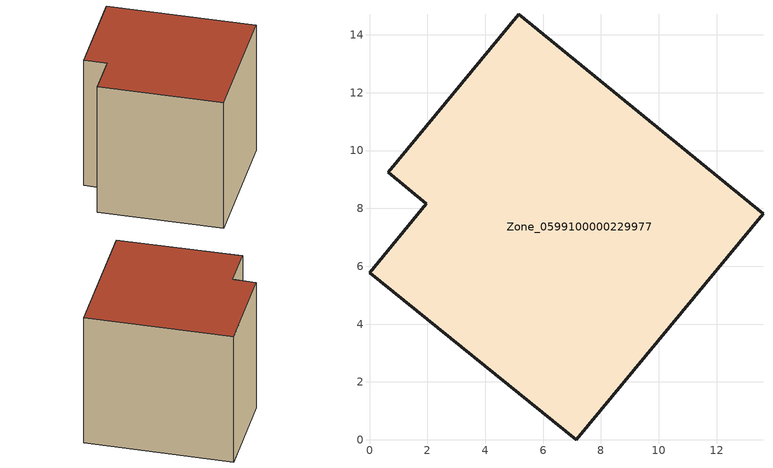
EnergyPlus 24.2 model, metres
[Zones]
Zone_0599100000229977
 floor ground (C_G): 0,5.78 1.97,8.16 0.65,9.25 5.16,14.71 13.6,7.82 7.15,0 z0
 wall outside (C_F): 1.97,8.16 0,5.78 7.15,0 13.6,7.82 5.16,14.71 0.65,9.25 1.97,8.16 z0:10.68
 roof outside (C_R): 5.16,14.71 0.65,9.25 1.97,8.16 0,5.78 7.15,0 13.6,7.82 z10.68
[BUILDING]
Pand.0599100000229977: North Axis=0; Terrain=City; Loads Convergence Tolerance Value=0.04; Temperature Convergence Tolerance Value=0.4; Solar Distribution=FullExterior; Maximum Number of Warmup Days=25; Minimum Number of Warmup Days=1
[Site:Location]
Rotterdam.The.Hague.AP_ZH_NLD Design_Conditions: Latitude=51.96; Longitude=4.45; Time Zone=1; Elevation=-4.5
[SITE:GROUNDTEMPERATURE:BUILDINGSURFACE]
18, 18, 18, 18, 18, 18, 18, 18, 18, 18, 18, 18
[MATERIAL] Thermal Absorptance=0.9; Solar Absorptance=0.7; Visible Absorptance=0.7
Name | Roughness | Thickness | Conductivity | Density | Specific Heat
G.TI.1965-1974 | MediumSmooth | 0.15 | 0.882353 | 540 | 1210
F.TI.1965-1974 | Rough | 0.3 | 0.697674 | 1920 | 840
R.TI.1965-1974 | MediumRough | 0.2 | 0.232558 | 1500 | 1000
[CONSTRUCTION]
C_G: G.TI.1965-1974
C_F: F.TI.1965-1974
C_R: R.TI.1965-1974
[ZONE]
Zone_0599100000229977: Type=1; Multiplier=1; Ceiling Height=Autocalculate; Volume=Autocalculate; Floor Area=autocalculate; Part of Total Floor Area=Yes
[ZONEINFILTRATION:DESIGNFLOWRATE]
Infil_Zone_0599100000229977: Zone or ZoneList or Space or SpaceList=Zone_0599100000229977; Schedule=AlwaysOn; Design Flow Rate Calculation Method=Flow/Area; Flow Rate per Floor Area=0.003; Constant Term Coefficient=1; Temperature Term Coefficient=0; Velocity Term Coefficient=0; Velocity Squared Term Coefficient=0
[HVACTEMPLATE:ZONE:IDEALLOADSAIRSYSTEM]
Zone_0599100000229977: Maximum Heating Supply Air Temperature=50; Minimum Cooling Supply Air Temperature=13; Maximum Heating Supply Air Humidity Ratio=0.0156; Minimum Cooling Supply Air Humidity Ratio=0.0077; Heating Limit=NoLimit; Cooling Limit=NoLimit; Dehumidification Control Type=ConstantSensibleHeatRatio; Cooling Sensible Heat Ratio=0.7; Dehumidification Setpoint=60; Humidification Control Type=None; Humidification Setpoint=30; Outdoor Air Method=None; Outdoor Air Flow Rate per Person=0.00944; Outdoor Air Flow Rate per Zone Floor Area=0; Outdoor Air Flow Rate per Zone=0; Demand Controlled Ventilation Type=None; Outdoor Air Economizer Type=NoEconomizer; Heat Recovery Type=None; Sensible Heat Recovery Effectiveness=0.7; Latent Heat Recovery Effectiveness=0.65
[ZONECONTROL:THERMOSTAT]
ThermostatControl_Zone_0599100000229977: Zone or ZoneList=Zone_0599100000229977; Control Type Schedule=DualSetpointControlType; Control 1=Thermostat_Zone_0599100000229977; Temperature Difference Between Cutout And Setpoint=0
[THERMOSTATSETPOINT:DUALSETPOINT]
Thermostat_Zone_0599100000229977: Heating Setpoint Temperature Schedule=HeatingSetpoint_Zone_0599100000229977; Cooling Setpoint Temperature Schedule=CoolingSetpoint_Zone_0599100000229977
[SCHEDULE:COMPACT]
HeatingSetpoint_Zone_0599100000229977: Through: 12/31, For: AllDays, Until: 24:00, 21
CoolingSetpoint_Zone_0599100000229977: Through: 12/31, For: AllDays, Until: 24:00, 24
DualSetpointControlType: Through: 12/31, For: AllDays, Until: 24:00, 4
AlwaysOn: Through: 12/31, For: AllDays, Until: 24:00, 1
